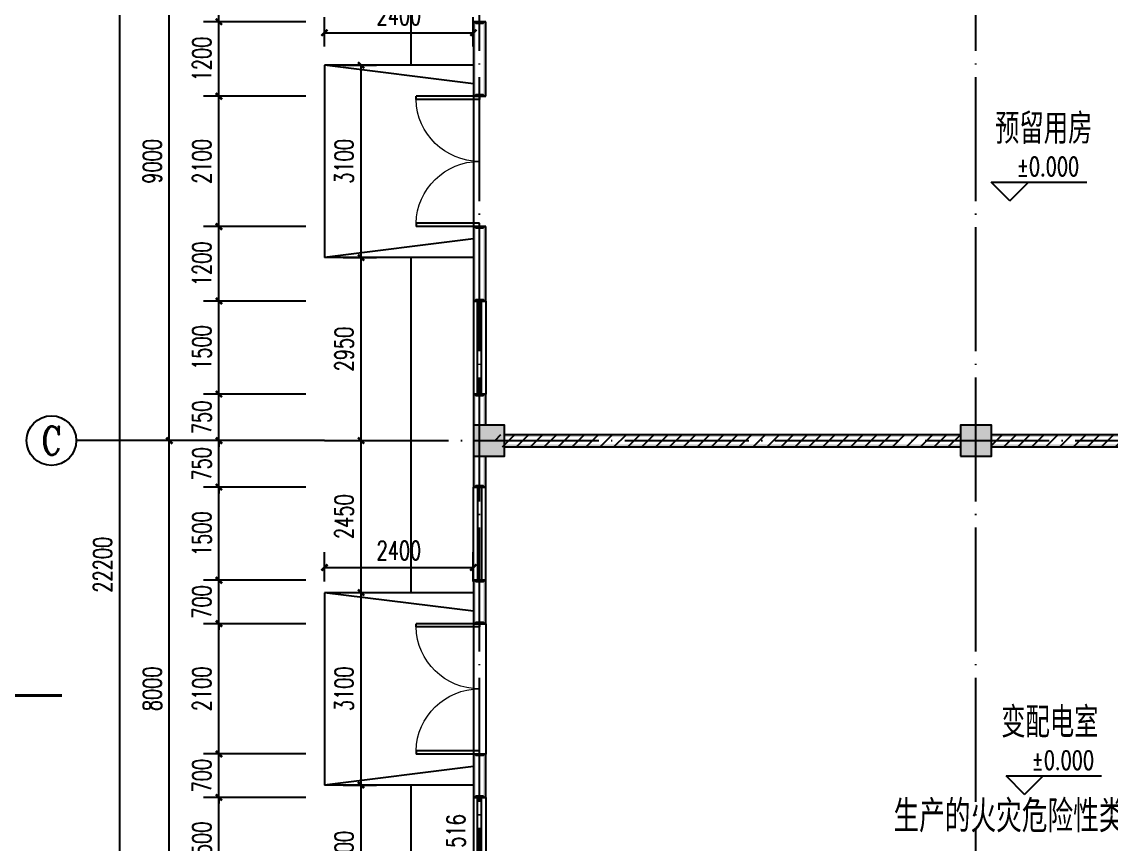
# Model space of a CAD drawing. Extents: x 5026138 to 10158928, y -750500 to -363337.
# Drawn here: x 5065128 to 5082687, y -390060 to -376806 of the extents above; entities that cross this region are included whole.
import ezdxf
from ezdxf.enums import TextEntityAlignment as Align

# ---------------------------------------------------------------- set-up
doc = ezdxf.new("R2010")
doc.units = 0
doc.header["$LTSCALE"] = 1000
doc.header["$MEASUREMENT"] = 0
doc.linetypes.add('DOTE', pattern=[2.42, 2, -0.2, 0.02, -0.2])
doc.layers.get('0').update_dxf_attribs({"linetype": 'CONTINUOUS'})
doc.layers.get('Defpoints').update_dxf_attribs({"linetype": 'CONTINUOUS'})
doc.layers.add('_0', color=7, linetype='CONTINUOUS', lineweight=25)
for name, color, linetype in [('AXIS', 3, 'CONTINUOUS'), ('AXIS_TEXT', 7, 'CONTINUOUS'), ('COLUMN', 9, 'CONTINUOUS'), ('DIM_ELEV', 3, 'CONTINUOUS'), ('DIM_SYMB', 3, 'CONTINUOUS'), ('DOTE', 252, 'CONTINUOUS'), ('PUB_DIM', 3, 'CONTINUOUS'), ('PUB_HATCH', 8, 'CONTINUOUS'), ('PUB_TEXT', 7, 'CONTINUOUS'), ('PUB_WALL', 9, 'CONTINUOUS'), ('STAIR', 5, 'CONTINUOUS'), ('WALL', 2, 'CONTINUOUS'), ('WINDOW', 4, 'CONTINUOUS'), ('WINDOW_TEXT', 7, 'CONTINUOUS')]:
    doc.layers.add(name, color=color, linetype=linetype)
doc.styles.add('_HZTXT', font='txt.shx', dxfattribs={"width": 0.8, "bigfont": 'HZTXT.shx'})
doc.styles.add('_TCH_AXIS', font='COMPLEX', dxfattribs={"bigfont": 'GBCBIG'})
doc.styles.add('_TCH_DIM', font='SIMPLEX', dxfattribs={"bigfont": 'GBCBIG'})
doc.styles.add('_TCH_DIM_T3', font='SIMPLEX', dxfattribs={"width": 0.705882, "bigfont": 'GBCBIG'})
doc.styles.add('_TCH_WINDOW', font='SIMPLEX', dxfattribs={"height": 3.5, "bigfont": 'GBCBIG'})
doc.styles.add('COMPLEX', font='COMPLEX')
doc.dimstyles.new('_TCH_ARCH&&100', dxfattribs={"dimtxt": 297.5, "dimasz": 100, "dimexe": 250, "dimexo": 300, "dimgap": 126.25, "dimtad": 1, "dimdec": 0, "dimzin": 0, "dimdsep": 46, "dimtxsty": '_TCH_DIM_T3', "dimblk": 'ARCHTICK', "dimcen": 0.09, "dimclrt": 7, "dimazin": 2, "dimtfac": 1, "dimtdec": 0, "dimtix": 1, "dimtmove": 2, "dimatfit": 3, "dimfxl": 0, "dimtolj": 1, "dimtzin": 0, "dimarcsym": 0})

# ---------------------------------------------------------------- blocks, each defined once
blk = doc.blocks.new('_ArchTick')
at = {"color": 0, "linetype": 'ByBlock', "const_width": 0.4}
blk.add_lwpolyline([(-0.5, -0.5), (0.5, 0.5)], dxfattribs=at)
blk = doc.blocks.new('*D329')
at = {"layer": 'Defpoints', "color": 0}
for p in [(5072406, -385601), (5070006, -386124), (5072406, -386124)]:
    blk.add_point(p, dxfattribs=at)
at = {"layer": 'PUB_DIM', "color": 0, "lineweight": -2}
for p, q in [((5070006, -385824), (5070006, -385351)), ((5072406, -385824), (5072406, -385351)), ((5070006, -385601), (5072406, -385601))]:
    blk.add_line(p, q, dxfattribs=at)
at = {"layer": 'PUB_DIM', "color": 0, "lineweight": -2, "xscale": 100, "yscale": 100, "zscale": 100, "rotation": 180}
blk.add_blockref('_ArchTick', (5070006, -385601), dxfattribs=at)
at = {"layer": 'PUB_DIM', "color": 0, "lineweight": -2, "xscale": 100, "yscale": 100, "zscale": 100}
blk.add_blockref('_ArchTick', (5072406, -385601), dxfattribs=at)
at = {"layer": 'PUB_DIM', "color": 7, "insert": (5071206, -385326), "char_height": 297.5, "attachment_point": 5, "style": '_TCH_DIM_T3'}
blk.add_mtext('\\A1;2400', dxfattribs=at)
blk = doc.blocks.new('*D330')
at = {"layer": 'Defpoints', "color": 0}
for p in [(5070006, -377506), (5070597, -377506), (5070006, -380606)]:
    blk.add_point(p, dxfattribs=at)
at = {"layer": 'PUB_DIM', "color": 0, "lineweight": -2}
for p, q in [((5070306, -377506), (5070847, -377506)), ((5070597, -380606), (5070597, -377506)), ((5070306, -380606), (5070847, -380606))]:
    blk.add_line(p, q, dxfattribs=at)
at = {"layer": 'PUB_DIM', "color": 0, "lineweight": -2, "xscale": 100, "yscale": 100, "zscale": 100}
for p, rotation in [((5070597, -377506), 90), ((5070597, -380606), 270)]:
    blk.add_blockref('_ArchTick', p, dxfattribs=dict(at, rotation=rotation))
at = {"layer": 'PUB_DIM', "color": 7, "insert": (5070322, -379056), "char_height": 297.5, "attachment_point": 5, "rotation": 90, "style": '_TCH_DIM_T3'}
blk.add_mtext('\\A1;3100', dxfattribs=at)
blk = doc.blocks.new('*D331')
at = {"layer": 'Defpoints', "color": 0}
for p in [(5070006, -380606), (5070597, -380606), (5070006, -383556)]:
    blk.add_point(p, dxfattribs=at)
at = {"layer": 'PUB_DIM', "color": 0, "lineweight": -2}
for p, q in [((5070306, -380606), (5070847, -380606)), ((5070597, -383556), (5070597, -380606)), ((5070306, -383556), (5070847, -383556))]:
    blk.add_line(p, q, dxfattribs=at)
at = {"layer": 'PUB_DIM', "color": 0, "lineweight": -2, "xscale": 100, "yscale": 100, "zscale": 100}
for p, rotation in [((5070597, -380606), 90), ((5070597, -383556), 270)]:
    blk.add_blockref('_ArchTick', p, dxfattribs=dict(at, rotation=rotation))
at = {"layer": 'PUB_DIM', "color": 7, "insert": (5070322, -382081), "char_height": 297.5, "attachment_point": 5, "rotation": 90, "style": '_TCH_DIM_T3'}
blk.add_mtext('\\A1;2950', dxfattribs=at)
blk = doc.blocks.new('*D332')
at = {"layer": 'Defpoints', "color": 0}
for p in [(5070006, -383556), (5070597, -383556), (5070006, -386006)]:
    blk.add_point(p, dxfattribs=at)
at = {"layer": 'PUB_DIM', "color": 0, "lineweight": -2}
for p, q in [((5070306, -383556), (5070847, -383556)), ((5070597, -386006), (5070597, -383556)), ((5070306, -386006), (5070847, -386006))]:
    blk.add_line(p, q, dxfattribs=at)
at = {"layer": 'PUB_DIM', "color": 0, "lineweight": -2, "xscale": 100, "yscale": 100, "zscale": 100}
for p, rotation in [((5070597, -383556), 90), ((5070597, -386006), 270)]:
    blk.add_blockref('_ArchTick', p, dxfattribs=dict(at, rotation=rotation))
at = {"layer": 'PUB_DIM', "color": 7, "insert": (5070322, -384781), "char_height": 297.5, "attachment_point": 5, "rotation": 90, "style": '_TCH_DIM_T3'}
blk.add_mtext('\\A1;2450', dxfattribs=at)
blk = doc.blocks.new('*D333')
at = {"layer": 'Defpoints', "color": 0}
for p in [(5070006, -386006), (5070597, -386006), (5070006, -389106)]:
    blk.add_point(p, dxfattribs=at)
at = {"layer": 'PUB_DIM', "color": 0, "lineweight": -2}
for p, q in [((5070306, -386006), (5070847, -386006)), ((5070597, -389106), (5070597, -386006)), ((5070306, -389106), (5070847, -389106))]:
    blk.add_line(p, q, dxfattribs=at)
at = {"layer": 'PUB_DIM', "color": 0, "lineweight": -2, "xscale": 100, "yscale": 100, "zscale": 100}
for p, rotation in [((5070597, -386006), 90), ((5070597, -389106), 270)]:
    blk.add_blockref('_ArchTick', p, dxfattribs=dict(at, rotation=rotation))
at = {"layer": 'PUB_DIM', "color": 7, "insert": (5070322, -387556), "char_height": 297.5, "attachment_point": 5, "rotation": 90, "style": '_TCH_DIM_T3'}
blk.add_mtext('\\A1;3100', dxfattribs=at)
blk = doc.blocks.new('*D334')
at = {"layer": 'Defpoints', "color": 0}
for p in [(5070006, -389106), (5070597, -389106), (5070006, -391306)]:
    blk.add_point(p, dxfattribs=at)
at = {"layer": 'PUB_DIM', "color": 0, "lineweight": -2}
for p, q in [((5070306, -389106), (5070847, -389106)), ((5070597, -391306), (5070597, -389106)), ((5070306, -391306), (5070847, -391306))]:
    blk.add_line(p, q, dxfattribs=at)
at = {"layer": 'PUB_DIM', "color": 0, "lineweight": -2, "xscale": 100, "yscale": 100, "zscale": 100}
for p, rotation in [((5070597, -389106), 90), ((5070597, -391306), 270)]:
    blk.add_blockref('_ArchTick', p, dxfattribs=dict(at, rotation=rotation))
at = {"layer": 'PUB_DIM', "color": 7, "insert": (5070322, -390206), "char_height": 297.5, "attachment_point": 5, "rotation": 90, "style": '_TCH_DIM_T3'}
blk.add_mtext('\\A1;2200', dxfattribs=at)
blk = doc.blocks.new('*D337')
at = {"layer": 'Defpoints', "color": 0}
for p in [(5072406, -376983), (5070006, -377506), (5072406, -377506)]:
    blk.add_point(p, dxfattribs=at)
at = {"layer": 'PUB_DIM', "color": 0, "lineweight": -2}
for p, q in [((5070006, -377206), (5070006, -376733)), ((5072406, -377206), (5072406, -376733)), ((5070006, -376983), (5072406, -376983))]:
    blk.add_line(p, q, dxfattribs=at)
at = {"layer": 'PUB_DIM', "color": 0, "lineweight": -2, "xscale": 100, "yscale": 100, "zscale": 100, "rotation": 180}
blk.add_blockref('_ArchTick', (5070006, -376983), dxfattribs=at)
at = {"layer": 'PUB_DIM', "color": 0, "lineweight": -2, "xscale": 100, "yscale": 100, "zscale": 100}
blk.add_blockref('_ArchTick', (5072406, -376983), dxfattribs=at)
at = {"layer": 'PUB_DIM', "color": 7, "insert": (5071206, -376708), "char_height": 297.5, "attachment_point": 5, "style": '_TCH_DIM_T3'}
blk.add_mtext('\\A1;2400', dxfattribs=at)
blk = doc.blocks.new('*D301')
at = {"layer": 'Defpoints', "color": 0}
for p in [(5068306, -375306), (5070006, -375306), (5070006, -376806)]:
    blk.add_point(p, dxfattribs=at)
at = {"layer": 'PUB_DIM', "color": 0, "lineweight": -2}
for p, q in [((5069706, -375306), (5068056, -375306)), ((5068306, -376806), (5068306, -375306)), ((5069706, -376806), (5068056, -376806))]:
    blk.add_line(p, q, dxfattribs=at)
at = {"layer": 'PUB_DIM', "color": 0, "lineweight": -2, "xscale": 100, "yscale": 100, "zscale": 100}
for p, rotation in [((5068306, -375306), 90), ((5068306, -376806), 270)]:
    blk.add_blockref('_ArchTick', p, dxfattribs=dict(at, rotation=rotation))
at = {"layer": 'PUB_DIM', "color": 7, "insert": (5068031, -376056), "char_height": 297.5, "attachment_point": 5, "rotation": 90, "style": '_TCH_DIM_T3'}
blk.add_mtext('\\A1;1500', dxfattribs=at)
blk = doc.blocks.new('*D302')
at = {"layer": 'Defpoints', "color": 0}
for p in [(5068306, -376806), (5070006, -376806), (5070006, -378006)]:
    blk.add_point(p, dxfattribs=at)
at = {"layer": 'PUB_DIM', "color": 0, "lineweight": -2}
for p, q in [((5069706, -376806), (5068056, -376806)), ((5068306, -378006), (5068306, -376806)), ((5069706, -378006), (5068056, -378006))]:
    blk.add_line(p, q, dxfattribs=at)
at = {"layer": 'PUB_DIM', "color": 0, "lineweight": -2, "xscale": 100, "yscale": 100, "zscale": 100}
for p, rotation in [((5068306, -376806), 90), ((5068306, -378006), 270)]:
    blk.add_blockref('_ArchTick', p, dxfattribs=dict(at, rotation=rotation))
at = {"layer": 'PUB_DIM', "color": 7, "insert": (5068031, -377406), "char_height": 297.5, "attachment_point": 5, "rotation": 90, "style": '_TCH_DIM_T3'}
blk.add_mtext('\\A1;1200', dxfattribs=at)
blk = doc.blocks.new('*D303')
at = {"layer": 'Defpoints', "color": 0}
for p in [(5068306, -378006), (5070006, -378006), (5070006, -380106)]:
    blk.add_point(p, dxfattribs=at)
at = {"layer": 'PUB_DIM', "color": 0, "lineweight": -2}
for p, q in [((5069706, -378006), (5068056, -378006)), ((5068306, -380106), (5068306, -378006)), ((5069706, -380106), (5068056, -380106))]:
    blk.add_line(p, q, dxfattribs=at)
at = {"layer": 'PUB_DIM', "color": 0, "lineweight": -2, "xscale": 100, "yscale": 100, "zscale": 100}
for p, rotation in [((5068306, -378006), 90), ((5068306, -380106), 270)]:
    blk.add_blockref('_ArchTick', p, dxfattribs=dict(at, rotation=rotation))
at = {"layer": 'PUB_DIM', "color": 7, "insert": (5068031, -379056), "char_height": 297.5, "attachment_point": 5, "rotation": 90, "style": '_TCH_DIM_T3'}
blk.add_mtext('\\A1;2100', dxfattribs=at)
blk = doc.blocks.new('*D304')
at = {"layer": 'Defpoints', "color": 0}
for p in [(5068306, -380106), (5070006, -380106), (5070006, -381306)]:
    blk.add_point(p, dxfattribs=at)
at = {"layer": 'PUB_DIM', "color": 0, "lineweight": -2}
for p, q in [((5069706, -380106), (5068056, -380106)), ((5068306, -381306), (5068306, -380106)), ((5069706, -381306), (5068056, -381306))]:
    blk.add_line(p, q, dxfattribs=at)
at = {"layer": 'PUB_DIM', "color": 0, "lineweight": -2, "xscale": 100, "yscale": 100, "zscale": 100}
for p, rotation in [((5068306, -380106), 90), ((5068306, -381306), 270)]:
    blk.add_blockref('_ArchTick', p, dxfattribs=dict(at, rotation=rotation))
at = {"layer": 'PUB_DIM', "color": 7, "insert": (5068031, -380706), "char_height": 297.5, "attachment_point": 5, "rotation": 90, "style": '_TCH_DIM_T3'}
blk.add_mtext('\\A1;1200', dxfattribs=at)
blk = doc.blocks.new('*D305')
at = {"layer": 'Defpoints', "color": 0}
for p in [(5068306, -381306), (5070006, -381306), (5070006, -382806)]:
    blk.add_point(p, dxfattribs=at)
at = {"layer": 'PUB_DIM', "color": 0, "lineweight": -2}
for p, q in [((5069706, -381306), (5068056, -381306)), ((5068306, -382806), (5068306, -381306)), ((5069706, -382806), (5068056, -382806))]:
    blk.add_line(p, q, dxfattribs=at)
at = {"layer": 'PUB_DIM', "color": 0, "lineweight": -2, "xscale": 100, "yscale": 100, "zscale": 100}
for p, rotation in [((5068306, -381306), 90), ((5068306, -382806), 270)]:
    blk.add_blockref('_ArchTick', p, dxfattribs=dict(at, rotation=rotation))
at = {"layer": 'PUB_DIM', "color": 7, "insert": (5068031, -382056), "char_height": 297.5, "attachment_point": 5, "rotation": 90, "style": '_TCH_DIM_T3'}
blk.add_mtext('\\A1;1500', dxfattribs=at)
blk = doc.blocks.new('*D306')
at = {"layer": 'Defpoints', "color": 0}
for p in [(5068306, -382806), (5070006, -382806), (5070006, -383556)]:
    blk.add_point(p, dxfattribs=at)
at = {"layer": 'PUB_DIM', "color": 0, "lineweight": -2}
for p, q in [((5068306, -382806), (5068306, -382706)), ((5069706, -382806), (5068056, -382806)), ((5068306, -383556), (5068306, -382806)), ((5069706, -383556), (5068056, -383556)), ((5068306, -383556), (5068306, -383656))]:
    blk.add_line(p, q, dxfattribs=at)
at = {"layer": 'PUB_DIM', "color": 0, "lineweight": -2, "xscale": 100, "yscale": 100, "zscale": 100}
for p, rotation in [((5068306, -382806), 270), ((5068306, -383556), 90)]:
    blk.add_blockref('_ArchTick', p, dxfattribs=dict(at, rotation=rotation))
at = {"layer": 'PUB_DIM', "color": 7, "insert": (5068031, -383181), "char_height": 297.5, "attachment_point": 5, "rotation": 90, "style": '_TCH_DIM_T3'}
blk.add_mtext('\\A1;750', dxfattribs=at)
blk = doc.blocks.new('*D307')
at = {"layer": 'Defpoints', "color": 0}
for p in [(5068306, -383556), (5070006, -383556), (5070006, -384306)]:
    blk.add_point(p, dxfattribs=at)
at = {"layer": 'PUB_DIM', "color": 0, "lineweight": -2}
for p, q in [((5068306, -383556), (5068306, -383456)), ((5069706, -383556), (5068056, -383556)), ((5068306, -384306), (5068306, -383556)), ((5069706, -384306), (5068056, -384306)), ((5068306, -384306), (5068306, -384406))]:
    blk.add_line(p, q, dxfattribs=at)
at = {"layer": 'PUB_DIM', "color": 0, "lineweight": -2, "xscale": 100, "yscale": 100, "zscale": 100}
for p, rotation in [((5068306, -383556), 270), ((5068306, -384306), 90)]:
    blk.add_blockref('_ArchTick', p, dxfattribs=dict(at, rotation=rotation))
at = {"layer": 'PUB_DIM', "color": 7, "insert": (5068031, -383931), "char_height": 297.5, "attachment_point": 5, "rotation": 90, "style": '_TCH_DIM_T3'}
blk.add_mtext('\\A1;750', dxfattribs=at)
blk = doc.blocks.new('*D308')
at = {"layer": 'Defpoints', "color": 0}
for p in [(5068306, -384306), (5070006, -384306), (5070006, -385806)]:
    blk.add_point(p, dxfattribs=at)
at = {"layer": 'PUB_DIM', "color": 0, "lineweight": -2}
for p, q in [((5069706, -384306), (5068056, -384306)), ((5068306, -385806), (5068306, -384306)), ((5069706, -385806), (5068056, -385806))]:
    blk.add_line(p, q, dxfattribs=at)
at = {"layer": 'PUB_DIM', "color": 0, "lineweight": -2, "xscale": 100, "yscale": 100, "zscale": 100}
for p, rotation in [((5068306, -384306), 90), ((5068306, -385806), 270)]:
    blk.add_blockref('_ArchTick', p, dxfattribs=dict(at, rotation=rotation))
at = {"layer": 'PUB_DIM', "color": 7, "insert": (5068031, -385056), "char_height": 297.5, "attachment_point": 5, "rotation": 90, "style": '_TCH_DIM_T3'}
blk.add_mtext('\\A1;1500', dxfattribs=at)
blk = doc.blocks.new('*D309')
at = {"layer": 'Defpoints', "color": 0}
for p in [(5068306, -385806), (5070006, -385806), (5070006, -386506)]:
    blk.add_point(p, dxfattribs=at)
at = {"layer": 'PUB_DIM', "color": 0, "lineweight": -2}
for p, q in [((5068306, -385806), (5068306, -385706)), ((5069706, -385806), (5068056, -385806)), ((5068306, -386506), (5068306, -385806)), ((5069706, -386506), (5068056, -386506)), ((5068306, -386506), (5068306, -386606))]:
    blk.add_line(p, q, dxfattribs=at)
at = {"layer": 'PUB_DIM', "color": 0, "lineweight": -2, "xscale": 100, "yscale": 100, "zscale": 100}
for p, rotation in [((5068306, -385806), 270), ((5068306, -386506), 90)]:
    blk.add_blockref('_ArchTick', p, dxfattribs=dict(at, rotation=rotation))
at = {"layer": 'PUB_DIM', "color": 7, "insert": (5068031, -386156), "char_height": 297.5, "attachment_point": 5, "rotation": 90, "style": '_TCH_DIM_T3'}
blk.add_mtext('\\A1;700', dxfattribs=at)
blk = doc.blocks.new('*D310')
at = {"layer": 'Defpoints', "color": 0}
for p in [(5068306, -386506), (5070006, -386506), (5070006, -388606)]:
    blk.add_point(p, dxfattribs=at)
at = {"layer": 'PUB_DIM', "color": 0, "lineweight": -2}
for p, q in [((5069706, -386506), (5068056, -386506)), ((5068306, -388606), (5068306, -386506)), ((5069706, -388606), (5068056, -388606))]:
    blk.add_line(p, q, dxfattribs=at)
at = {"layer": 'PUB_DIM', "color": 0, "lineweight": -2, "xscale": 100, "yscale": 100, "zscale": 100}
for p, rotation in [((5068306, -386506), 90), ((5068306, -388606), 270)]:
    blk.add_blockref('_ArchTick', p, dxfattribs=dict(at, rotation=rotation))
at = {"layer": 'PUB_DIM', "color": 7, "insert": (5068031, -387556), "char_height": 297.5, "attachment_point": 5, "rotation": 90, "style": '_TCH_DIM_T3'}
blk.add_mtext('\\A1;2100', dxfattribs=at)
blk = doc.blocks.new('*D311')
at = {"layer": 'Defpoints', "color": 0}
for p in [(5068306, -388606), (5070006, -388606), (5070006, -389306)]:
    blk.add_point(p, dxfattribs=at)
at = {"layer": 'PUB_DIM', "color": 0, "lineweight": -2}
for p, q in [((5068306, -388606), (5068306, -388506)), ((5069706, -388606), (5068056, -388606)), ((5068306, -389306), (5068306, -388606)), ((5069706, -389306), (5068056, -389306)), ((5068306, -389306), (5068306, -389406))]:
    blk.add_line(p, q, dxfattribs=at)
at = {"layer": 'PUB_DIM', "color": 0, "lineweight": -2, "xscale": 100, "yscale": 100, "zscale": 100}
for p, rotation in [((5068306, -388606), 270), ((5068306, -389306), 90)]:
    blk.add_blockref('_ArchTick', p, dxfattribs=dict(at, rotation=rotation))
at = {"layer": 'PUB_DIM', "color": 7, "insert": (5068031, -388956), "char_height": 297.5, "attachment_point": 5, "rotation": 90, "style": '_TCH_DIM_T3'}
blk.add_mtext('\\A1;700', dxfattribs=at)
blk = doc.blocks.new('*D269')
at = {"layer": 'Defpoints', "color": 0}
for p in [(5068306, -389306), (5070006, -389306), (5070006, -390806)]:
    blk.add_point(p, dxfattribs=at)
at = {"layer": 'PUB_DIM', "color": 0, "lineweight": -2}
for p, q in [((5069706, -389306), (5068056, -389306)), ((5068306, -390806), (5068306, -389306)), ((5069706, -390806), (5068056, -390806))]:
    blk.add_line(p, q, dxfattribs=at)
at = {"layer": 'PUB_DIM', "color": 0, "lineweight": -2, "xscale": 100, "yscale": 100, "zscale": 100}
for p, rotation in [((5068306, -389306), 90), ((5068306, -390806), 270)]:
    blk.add_blockref('_ArchTick', p, dxfattribs=dict(at, rotation=rotation))
at = {"layer": 'PUB_DIM', "color": 7, "insert": (5068031, -390056), "char_height": 297.5, "attachment_point": 5, "rotation": 90, "style": '_TCH_DIM_T3'}
blk.add_mtext('\\A1;1500', dxfattribs=at)
blk = doc.blocks.new('$TCHSYS$WIN2D')
for p, q in [((-0.5, 0.5), (0.5, 0.5)), ((-0.5, 0.5), (-0.5, -0.5)), ((0.5, 0.5), (0.5, -0.5)), ((0.5, 0.167), (-0.5, 0.167)), ((0.5, -0.167), (-0.5, -0.167)), ((-0.5, -0.5), (0.5, -0.5))]:
    blk.add_line(p, q)
blk = doc.blocks.new('_FZH')
blk.add_lwpolyline([(-0.5, -0.5), (0.5, -0.5), (0.5, 0.5), (-0.5, 0.5)], close=True)
at = {"layer": 'PUB_HATCH'}
blk.add_solid([(-0.5, -0.5), (0.5, -0.5), (-0.5, 0.5), (0.5, 0.5)], dxfattribs=at)
blk = doc.blocks.new('*D373')
at = {"layer": 'AXIS', "color": 0, "lineweight": -2}
for p, q in [((5069706, -383556), (5067256, -383556)), ((5067506, -391556), (5067506, -383556)), ((5069706, -391556), (5067256, -391556))]:
    blk.add_line(p, q, dxfattribs=at)
at = {"layer": 'Defpoints', "color": 0}
for p in [(5067506, -383556), (5070006, -383556), (5070006, -391556)]:
    blk.add_point(p, dxfattribs=at)
at = {"layer": 'AXIS', "color": 0, "lineweight": -2, "xscale": 100, "yscale": 100, "zscale": 100}
for p, rotation in [((5067506, -383556), 90), ((5067506, -391556), 270)]:
    blk.add_blockref('_ArchTick', p, dxfattribs=dict(at, rotation=rotation))
at = {"layer": 'AXIS', "color": 7, "insert": (5067231, -387556), "char_height": 297.5, "attachment_point": 5, "rotation": 90, "style": '_TCH_DIM_T3'}
blk.add_mtext('\\A1;8000', dxfattribs=at)
blk = doc.blocks.new('*D374')
at = {"layer": 'AXIS', "color": 0, "lineweight": -2}
for p, q in [((5069706, -374556), (5067256, -374556)), ((5067506, -383556), (5067506, -374556)), ((5069706, -383556), (5067256, -383556))]:
    blk.add_line(p, q, dxfattribs=at)
at = {"layer": 'Defpoints', "color": 0}
for p in [(5067506, -374556), (5070006, -374556), (5070006, -383556)]:
    blk.add_point(p, dxfattribs=at)
at = {"layer": 'AXIS', "color": 0, "lineweight": -2, "xscale": 100, "yscale": 100, "zscale": 100}
for p, rotation in [((5067506, -374556), 90), ((5067506, -383556), 270)]:
    blk.add_blockref('_ArchTick', p, dxfattribs=dict(at, rotation=rotation))
at = {"layer": 'AXIS', "color": 7, "insert": (5067231, -379056), "char_height": 297.5, "attachment_point": 5, "rotation": 90, "style": '_TCH_DIM_T3'}
blk.add_mtext('\\A1;9000', dxfattribs=at)
blk = doc.blocks.new('*D375')
at = {"layer": 'AXIS', "color": 0, "lineweight": -2}
for p, q in [((5069706, -374456), (5066456, -374456)), ((5066706, -396656), (5066706, -374456)), ((5069706, -396656), (5066456, -396656))]:
    blk.add_line(p, q, dxfattribs=at)
at = {"layer": 'Defpoints', "color": 0}
for p in [(5066706, -374456), (5070006, -374456), (5070006, -396656)]:
    blk.add_point(p, dxfattribs=at)
at = {"layer": 'AXIS', "color": 0, "lineweight": -2, "xscale": 100, "yscale": 100, "zscale": 100}
for p, rotation in [((5066706, -374456), 90), ((5066706, -396656), 270)]:
    blk.add_blockref('_ArchTick', p, dxfattribs=dict(at, rotation=rotation))
at = {"layer": 'AXIS', "color": 7, "insert": (5066431, -385556), "char_height": 297.5, "attachment_point": 5, "rotation": 90, "style": '_TCH_DIM_T3'}
blk.add_mtext('\\A1;22200', dxfattribs=at)
blk = doc.blocks.new('_AXISO')
blk.add_circle((0, 0), 0.5)
at = {"layer": 'AXIS_TEXT', "style": 'COMPLEX', "width": 1.041667}
blk.add_attdef('A', text='', height=0.56, dxfattribs=at).set_placement((-0.25, -0.28), (0.25, -0.28), align=Align.FIT)

msp = doc.modelspace()

# ---------------------------------------------------------------- hatches: boundary and pattern name
at = {"layer": '_0'}
h = msp.add_hatch(dxfattribs=at)
h.set_pattern_fill('ANSI31', color=0, scale=100)
h.set_pattern_definition([(45, (-5674460.6, 234643.46), (-112.2532015, 112.2532015), [])])
h.paths.add_polyline_path([(5080256.3, -383456.3), (5072756.3, -383456.3), (5072756.3, -383656.3), (5080256.3, -383656.3)])
h.paths.add_polyline_path([(5080756.3, -383656.3), (5090256.3, -383656.3), (5090256.3, -383456.3), (5080756.3, -383456.3)], flags=16)
at = {"layer": 'PUB_WALL'}
for points in [[(5072406.3, -376806.3), (5072406.3, -378006.3), (5072446.3, -377966.3), (5072446.3, -376846.3)], [(5072606.3, -376806.3), (5072406.3, -376806.3), (5072446.3, -376846.3), (5072566.3, -376846.3)], [(5072606.3, -378006.3), (5072606.3, -376806.3), (5072566.3, -376846.3), (5072566.3, -377966.3)], [(5072406.3, -378006.3), (5072606.3, -378006.3), (5072566.3, -377966.3), (5072446.3, -377966.3)], [(5072406.3, -380106.3), (5072406.3, -381306.3), (5072446.3, -381266.3), (5072446.3, -380146.3)], [(5072606.3, -380106.3), (5072406.3, -380106.3), (5072446.3, -380146.3), (5072566.3, -380146.3)], [(5072606.3, -381306.3), (5072606.3, -380106.3), (5072566.3, -380146.3), (5072566.3, -381266.3)], [(5072406.3, -381306.3), (5072606.3, -381306.3), (5072566.3, -381266.3), (5072446.3, -381266.3)], [(5072606.3, -382806.3), (5072406.3, -382806.3), (5072446.3, -382846.3), (5072566.3, -382846.3)], [(5072406.3, -383306.3), (5072446.3, -383306.3), (5072446.3, -382846.3), (5072406.3, -382806.3)], [(5072566.3, -383306.3), (5072606.3, -383306.3), (5072606.3, -382806.3), (5072566.3, -382846.3)], [(5072906.3, -383306.3), (5072406.3, -383306.3), (5072446.3, -383346.3), (5072866.3, -383346.3)], [(5072406.3, -383306.3), (5072406.3, -383806.3), (5072446.3, -383766.3), (5072446.3, -383346.3)], [(5072906.3, -383806.3), (5072906.3, -383306.3), (5072866.3, -383346.3), (5072866.3, -383766.3)], [(5080756.3, -383306.3), (5080256.3, -383306.3), (5080296.3, -383346.3), (5080716.3, -383346.3)], [(5080256.3, -383306.3), (5080256.3, -383806.3), (5080296.3, -383766.3), (5080296.3, -383346.3)], [(5080756.3, -383806.3), (5080756.3, -383306.3), (5080716.3, -383346.3), (5080716.3, -383766.3)], [(5080256.3, -383496.3), (5080256.3, -383456.3), (5072906.3, -383456.3), (5072906.3, -383496.3)], [(5090106.3, -383496.3), (5090106.3, -383456.3), (5080756.3, -383456.3), (5080756.3, -383496.3)], [(5080256.3, -383656.3), (5080256.3, -383616.3), (5072906.3, -383616.3), (5072906.3, -383656.3)], [(5090106.3, -383656.3), (5090106.3, -383616.3), (5080756.3, -383616.3), (5080756.3, -383656.3)], [(5072406.3, -383806.3), (5072906.3, -383806.3), (5072866.3, -383766.3), (5072446.3, -383766.3)], [(5072446.3, -383806.3), (5072406.3, -383806.3), (5072406.3, -384306.3), (5072446.3, -384266.3)], [(5072606.3, -383806.3), (5072566.3, -383806.3), (5072566.3, -384266.3), (5072606.3, -384306.3)], [(5080256.3, -383806.3), (5080756.3, -383806.3), (5080716.3, -383766.3), (5080296.3, -383766.3)], [(5072406.3, -384306.3), (5072606.3, -384306.3), (5072566.3, -384266.3), (5072446.3, -384266.3)], [(5072406.3, -385806.3), (5072406.3, -386506.3), (5072446.3, -386466.3), (5072446.3, -385846.3)], [(5072606.3, -385806.3), (5072406.3, -385806.3), (5072446.3, -385846.3), (5072566.3, -385846.3)], [(5072606.3, -386506.3), (5072606.3, -385806.3), (5072566.3, -385846.3), (5072566.3, -386466.3)], [(5072406.3, -386506.3), (5072606.3, -386506.3), (5072566.3, -386466.3), (5072446.3, -386466.3)], [(5072406.3, -388606.3), (5072406.3, -389306.3), (5072446.3, -389266.3), (5072446.3, -388646.3)], [(5072606.3, -388606.3), (5072406.3, -388606.3), (5072446.3, -388646.3), (5072566.3, -388646.3)], [(5072606.3, -389306.3), (5072606.3, -388606.3), (5072566.3, -388646.3), (5072566.3, -389266.3)], [(5072406.3, -389306.3), (5072606.3, -389306.3), (5072566.3, -389266.3), (5072446.3, -389266.3)]]:
    msp.add_hatch(color=0, dxfattribs=at).paths.add_polyline_path(points)

# ---------------------------------------------------------------- linework, layer by layer
at = {"extrusion": (0, 0, -1)}
for p, q in [((5072506.3, -378006.3), (5071482.5, -378006.3)), ((5071482.5, -378058.8), (5071482.5, -378006.3)), ((5072506.3, -378006.3), (5072506.3, -378058.8)), ((5072506.3, -378058.8), (5071482.5, -378058.8)), ((5072506.3, -380053.8), (5071482.5, -380053.8)), ((5071482.5, -380053.8), (5071482.5, -380106.3)), ((5072506.3, -380106.3), (5071482.5, -380106.3)), ((5072506.3, -380106.3), (5072506.3, -380053.8)), ((5072406.3, -385806.3), (5072406.3, -384306.3)), ((5072606.3, -384306.3), (5072406.3, -384306.3)), ((5072472.9, -384306.3), (5072472.9, -385806.3)), ((5072539.6, -384306.3), (5072539.6, -385806.3)), ((5072606.3, -385806.3), (5072606.3, -384306.3)), ((5072606.3, -385806.3), (5072406.3, -385806.3)), ((5072506.3, -386506.3), (5071482.5, -386506.3)), ((5071482.5, -386558.8), (5071482.5, -386506.3)), ((5072506.3, -386558.8), (5071482.5, -386558.8)), ((5072506.3, -386506.3), (5072506.3, -386558.8)), ((5072506.3, -388553.8), (5071482.5, -388553.8)), ((5071482.5, -388553.8), (5071482.5, -388606.3)), ((5072506.3, -388606.3), (5072506.3, -388553.8)), ((5072506.3, -388606.3), (5071482.5, -388606.3))]:
    msp.add_line(p, q, dxfattribs=at)
for p, q in [((5072406.3, -381306.3), (5072406.3, -382806.3)), ((5072606.3, -381306.3), (5072406.3, -381306.3)), ((5072472.9, -382806.3), (5072472.9, -381306.3)), ((5072539.6, -382806.3), (5072539.6, -381306.3)), ((5072606.3, -381306.3), (5072606.3, -382806.3)), ((5072606.3, -382806.3), (5072406.3, -382806.3))]:
    msp.add_line(p, q)
at = {"lineweight": 13, "extrusion": (0, 0, -1)}
for centre, start, end in [((-5072506.3, -378032.5), 270, 358.53072), ((-5072506.3, -380080), 1.46928, 90), ((-5072506.3, -386532.5), 270, 358.53072), ((-5072506.3, -388580), 1.46928, 90)]:
    msp.add_arc(centre, 1023.8, start, end, dxfattribs=at)
at = {"layer": 'AXIS', "color": 0}
msp.add_line((5070006.3, -383556.3), (5066006.3, -383556.3), dxfattribs=at)
at = {"layer": 'DIM_ELEV', "color": 0}
for p, q in [((5081052.8, -379693.1), (5080752.8, -379393.1)), ((5080752.8, -379393.1), (5082293, -379393.1)), ((5081052.8, -379693.1), (5081352.8, -379393.1)), ((5081292.1, -389260.4), (5080992.1, -388960.4)), ((5080992.1, -388960.4), (5082532.3, -388960.4)), ((5081292.1, -389260.4), (5081592.1, -388960.4))]:
    msp.add_line(p, q, dxfattribs=at)
at = {"layer": 'DIM_SYMB', "color": 0, "const_width": 50}
msp.add_lwpolyline([(5064778.4, -388264.5), (5064778.4, -387664.5), (5065778.4, -387664.5)], dxfattribs=at)
at = {"layer": 'DOTE', "linetype": 'DOTE'}
for p, q in [((5072506.3, -399056.3), (5072506.3, -372056.3)), ((5080506.3, -399056.3), (5080506.3, -372056.3)), ((5070006.3, -383556.3), (5093006.3, -383556.3))]:
    msp.add_line(p, q, dxfattribs=at)
at = {"layer": 'STAIR'}
for p, q in [((5070006.3, -377506.3), (5070006.3, -380606.3)), ((5072406.3, -377806.3), (5070006.3, -377506.3)), ((5072406.3, -377506.3), (5070006.3, -377506.3)), ((5072406.3, -380306.3), (5070006.3, -380606.3)), ((5072406.3, -380606.3), (5070006.3, -380606.3)), ((5070006.3, -386006.3), (5070006.3, -389106.3)), ((5072406.3, -386306.3), (5070006.3, -386006.3)), ((5072406.3, -386006.3), (5070006.3, -386006.3)), ((5072406.3, -388806.3), (5070006.3, -389106.3)), ((5072406.3, -389106.3), (5070006.3, -389106.3))]:
    msp.add_line(p, q, dxfattribs=at)
for points in [[(5071406.3, -377506.3), (5071406.3, -373456.3), (5091606.3, -373456.3), (5091606.3, -397656.3), (5087056.3, -397656.3)], [(5071406.3, -386006.3), (5071406.3, -380606.3)], [(5071406.3, -391306.3), (5071406.3, -389106.3)]]:
    msp.add_lwpolyline(points, dxfattribs=at)
at = {"layer": 'WALL', "color": 0}
for p, q in [((5072406.3, -376806.3), (5072406.3, -378006.3)), ((5072606.3, -376806.3), (5072406.3, -376806.3)), ((5072606.3, -378006.3), (5072606.3, -376806.3)), ((5072406.3, -378006.3), (5072606.3, -378006.3)), ((5072406.3, -380106.3), (5072406.3, -381306.3)), ((5072606.3, -380106.3), (5072406.3, -380106.3)), ((5072606.3, -381306.3), (5072606.3, -380106.3)), ((5072406.3, -381306.3), (5072606.3, -381306.3)), ((5072606.3, -382806.3), (5072406.3, -382806.3)), ((5072406.3, -382806.3), (5072406.3, -383306.3)), ((5072606.3, -383306.3), (5072606.3, -382806.3)), ((5072906.3, -383456.3), (5080256.3, -383456.3)), ((5080756.3, -383456.3), (5090106.3, -383456.3)), ((5072906.3, -383656.3), (5080256.3, -383656.3)), ((5080756.3, -383656.3), (5090106.3, -383656.3)), ((5072406.3, -383806.3), (5072406.3, -384306.3)), ((5072606.3, -384306.3), (5072606.3, -383806.3)), ((5072406.3, -384306.3), (5072606.3, -384306.3)), ((5072406.3, -385806.3), (5072406.3, -386506.3)), ((5072606.3, -385806.3), (5072406.3, -385806.3)), ((5072606.3, -386506.3), (5072606.3, -385806.3)), ((5072406.3, -386506.3), (5072606.3, -386506.3)), ((5072406.3, -388606.3), (5072406.3, -389306.3)), ((5072606.3, -388606.3), (5072406.3, -388606.3)), ((5072606.3, -389306.3), (5072606.3, -388606.3)), ((5072406.3, -389306.3), (5072606.3, -389306.3))]:
    msp.add_line(p, q, dxfattribs=at)
at = {"layer": 'WINDOW', "color": 0}
for p, q in [((5072406.3, -378006.3), (5072406.3, -380106.3)), ((5072406.3, -386506.3), (5072406.3, -388606.3)), ((5072606.3, -386506.3), (5072606.3, -388606.3))]:
    msp.add_line(p, q, dxfattribs=at)

# ---------------------------------------------------------------- block references
at = {"layer": 'AXIS', "color": 0}
ref = msp.add_blockref('_AXISO', (5065606.3, -383556.3), dxfattribs=dict(at, xscale=800, yscale=800, zscale=800))
ref.add_attrib('A', 'C', dxfattribs={"layer": 'AXIS_TEXT', "color": 0, "height": 455.7, "style": '_TCH_AXIS'}).set_placement((5065443.5, -383784.1), (5065769, -383784.1), align=Align.FIT)
at = {"layer": 'COLUMN', "color": 0, "xscale": 500, "yscale": 500, "zscale": 500}
for p in [(5072656.3, -383556.3), (5080506.3, -383556.3)]:
    msp.add_blockref('_FZH', p, dxfattribs=at)
at = {"layer": 'WINDOW', "color": 0}
ref = msp.add_blockref('$TCHSYS$WIN2D', (5072506.3, -390056.3), dxfattribs=dict(at, xscale=1500, yscale=200, zscale=1500, rotation=270.0000000000267))
ref.add_attrib('A', 'C1516', (5072275.1, -390486.3), dxfattribs={"layer": 'WINDOW_TEXT', "color": 0, "height": 297.5, "rotation": 90, "style": '_TCH_WINDOW', "width": 0.705882})

# ---------------------------------------------------------------- texts
at = {"layer": 'PUB_DIM', "style": '_HZTXT', "width": 0.8}
for s, height, p in [('预留用房', 490.23, (5080815.2, -378773.6)), ('变配电室', 490.23, (5080913.6, -388340.9)), ('生产的火灾危险性类别：丁类', 517.241, (5079177, -389868.5))]:
    msp.add_text(s, height=height, dxfattribs=at).set_placement(p)
at = {"layer": 'PUB_TEXT', "color": 0, "style": '_TCH_DIM', "width": 0.705882}
for p in [(5081163, -379288.1), (5081402.3, -388855.4)]:
    msp.add_text('%%P0.000', height=297.5, dxfattribs=at).set_placement(p)

# ---------------------------------------------------------------- dimensions: what is measured, and where the dimension line sits
at = {"layer": 'AXIS', "color": 0}
for p1, p2, distance, picture, middle in [((5070006.3, -396656.3), (5070006.3, -374456.3), 3300, '*D375', (5066431.3, -385556.3)), ((5070006.3, -383556.3), (5070006.3, -374556.3), 2500, '*D374', (5067231.3, -379056.3)), ((5070006.3, -391556.3), (5070006.3, -383556.3), 2500, '*D373', (5067231.3, -387556.3))]:
    dim = msp.add_aligned_dim(p1=p1, p2=p2, distance=distance, dimstyle='_TCH_ARCH&&100', dxfattribs=at)
    dim.commit()
    dim.dimension.update_dxf_attribs({"geometry": picture, "text_midpoint": middle})
at = {"layer": 'PUB_DIM', "color": 0}
for p1, p2, distance, picture, middle in [((5070006.3, -376806.3), (5070006.3, -375306.3), 1700, '*D301', (5068031.3, -376056.3)), ((5070006.3, -377506.3), (5072406.3, -377506.3), 523.5, '*D337', (5071206.3, -376707.8)), ((5070006.3, -378006.3), (5070006.3, -376806.3), 1700, '*D302', (5068031.3, -377406.3)), ((5070006.3, -380606.3), (5070006.3, -377506.3), -591, '*D330', (5070322.3, -379056.3)), ((5070006.3, -380106.3), (5070006.3, -378006.3), 1700, '*D303', (5068031.3, -379056.3)), ((5070006.3, -381306.3), (5070006.3, -380106.3), 1700, '*D304', (5068031.3, -380706.3)), ((5070006.3, -383556.3), (5070006.3, -380606.3), -591, '*D331', (5070322.3, -382081.3)), ((5070006.3, -382806.3), (5070006.3, -381306.3), 1700, '*D305', (5068031.3, -382056.3)), ((5070006.3, -383556.3), (5070006.3, -382806.3), 1700, '*D306', (5068031.3, -383181.3)), ((5070006.3, -384306.3), (5070006.3, -383556.3), 1700, '*D307', (5068031.3, -383931.3)), ((5070006.3, -386006.3), (5070006.3, -383556.3), -591, '*D332', (5070322.3, -384781.3)), ((5070006.3, -385806.3), (5070006.3, -384306.3), 1700, '*D308', (5068031.3, -385056.3)), ((5070006.3, -386124), (5072406.3, -386124), 523.5, '*D329', (5071206.3, -385325.6)), ((5070006.3, -386506.3), (5070006.3, -385806.3), 1700, '*D309', (5068031.3, -386156.3)), ((5070006.3, -389106.3), (5070006.3, -386006.3), -591, '*D333', (5070322.3, -387556.3)), ((5070006.3, -388606.3), (5070006.3, -386506.3), 1700, '*D310', (5068031.3, -387556.3)), ((5070006.3, -389306.3), (5070006.3, -388606.3), 1700, '*D311', (5068031.3, -388956.3)), ((5070006.3, -391306.3), (5070006.3, -389106.3), -591, '*D334', (5070322.3, -390206.3)), ((5070006.3, -390806.3), (5070006.3, -389306.3), 1700, '*D269', (5068031.3, -390056.3))]:
    dim = msp.add_aligned_dim(p1=p1, p2=p2, distance=distance, dimstyle='_TCH_ARCH&&100', dxfattribs=at)
    dim.commit()
    dim.dimension.update_dxf_attribs({"geometry": picture, "text_midpoint": middle})

doc.saveas('drawing.dxf')
